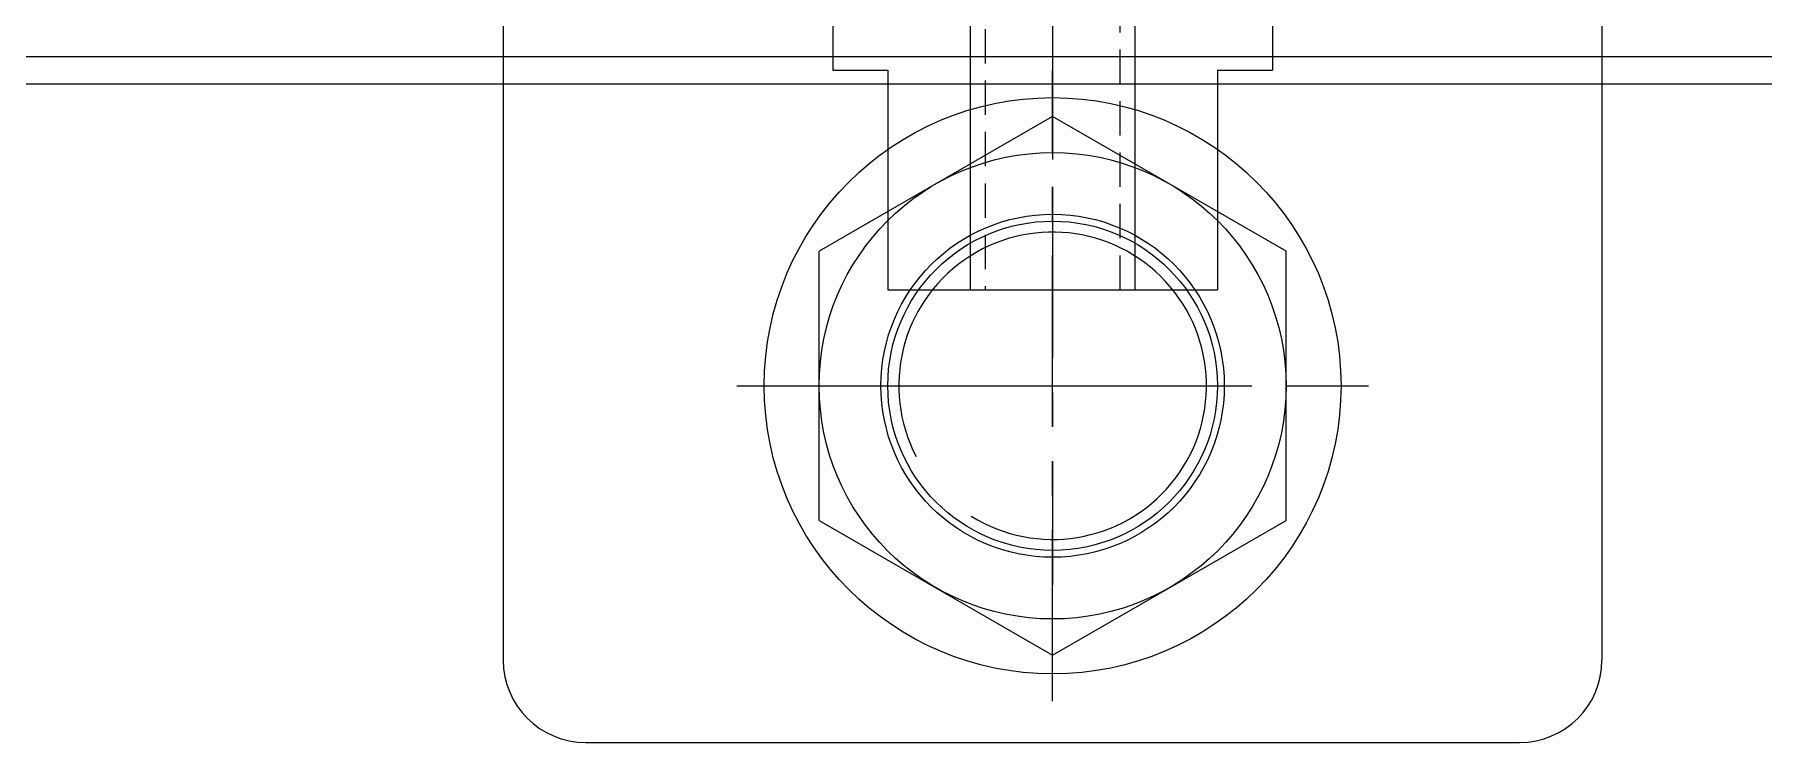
# Model space of a CAD drawing. Header units: inches. Extents: x 0 to 77285, y -118 to 40065.
# Drawn here: x 70318.7 to 70381.6, y 27927.8 to 27953.6 of the extents above; entities that cross this region are included whole.
import ezdxf

# ---------------------------------------------------------------- set-up
doc = ezdxf.new("R2010")
doc.units = ezdxf.units.IN
doc.header["$LTSCALE"] = 5
doc.header["$MEASUREMENT"] = 0
doc.linetypes.add('CENTER', pattern=[2, 1.25, -0.25, 0.25, -0.25])
doc.linetypes.add('HIDDEN', pattern=[0.375, 0.25, -0.125])
for name, color, linetype in [('11', 1, 'CENTER'), ('22', 2, 'HIDDEN'), ('55', 5, 'Continuous'), ('99', 181, 'Continuous'), ('T', 3, 'Continuous'), ('Y', 60, 'Continuous')]:
    doc.layers.add(name, color=color, linetype=linetype)

# ---------------------------------------------------------------- blocks, each defined once
blk = doc.blocks.new('A$C21097e61')
for p, q in [((8, 0), (8, -122)), ((-8, 0), (-8, -122)), ((-8, -122), (-6, -122)), ((-6, -122), (-6, -130)), ((6, -122), (8, -122)), ((6, -122), (6, -130)), ((-6, -130), (6, -130))]:
    blk.add_line(p, q)
at = {"layer": '11'}
blk.add_line((0, 1), (0, -131), dxfattribs=at)
at = {"layer": '22'}
for p, q in [((-2.459, -113), (-2.459, -130)), ((2.459, -130), (2.459, -113))]:
    blk.add_line(p, q, dxfattribs=at)
at = {"layer": 'T'}
for p, q in [((-3, -115), (-3, -130)), ((3, -130), (3, -115))]:
    blk.add_line(p, q, dxfattribs=at)
blk = doc.blocks.new('A$C8b1ceeae')
blk.add_line((-7, -46), (117, -46))
blk = doc.blocks.new('A$C9c3b0687E')
for p, q in [((6.497, -5.5), (114.497, -5.5)), ((6.5, -5.5), (114.5, -5.5))]:
    blk.add_line(p, q)
blk = doc.blocks.new('A$C4762031a')
for p, q in [((-20, 0), (-20, -67)), ((20, 0), (20, -67)), ((-17, -70), (17, -70))]:
    blk.add_line(p, q)
blk.add_circle((0, -57), 6.25)
for centre, start, end in [((-17, -67), 180, 270), ((17, -67), 270, 0)]:
    blk.add_arc(centre, 3, start, end)
at = {"layer": '11'}
for p, q in [((0, -49.75), (0, -64.25)), ((-7.25, -57), (7.25, -57))]:
    blk.add_line(p, q, dxfattribs=at)
blk = doc.blocks.new('A$C037ba475')
for p, q in [((0, 9.815), (-8.5, 4.907)), ((8.5, 4.907), (0, 9.815)), ((-8.5, -4.907), (-8.5, 4.907)), ((8.5, -4.907), (8.5, 4.907)), ((-8.5, -4.907), (0, -9.815)), ((0, -9.815), (8.5, -4.907))]:
    blk.add_line(p, q)
for radius in [10.5, 8.5, 6]:
    blk.add_circle((0, 0), radius)
at = {"layer": '11'}
for p, q in [((0, -11.5), (0, 11.5)), ((-11.5, 0), (11.5, 0))]:
    blk.add_line(p, q, dxfattribs=at)
at = {"layer": 'T'}
blk.add_arc((0, 0), 5.6, 238.08809, 207.40756, dxfattribs=at)
blk = doc.blocks.new('A$C9345a28b')
blk.add_blockref('A$C4762031a', (202.5, -58, 0))
at = {"layer": '55'}
blk.add_blockref('A$C037ba475', (202.5, -115, 0), dxfattribs=at)
at = {"layer": '99'}
blk.add_blockref('A$C9c3b0687E', (152, -97.5, 0), dxfattribs=at)
at = {"layer": 'Y'}
blk.add_blockref('A$C8b1ceeae', (157.5, -58, 0), dxfattribs=at)

msp = doc.modelspace()

# ---------------------------------------------------------------- block references
for name, p in [('A$C21097e61', (70355.7357186, 28074.29321227, 0.00000001)), ('A$C9345a28b', (70153.2357186, 28055.79321227))]:
    msp.add_blockref(name, p)

doc.saveas('drawing.dxf')
